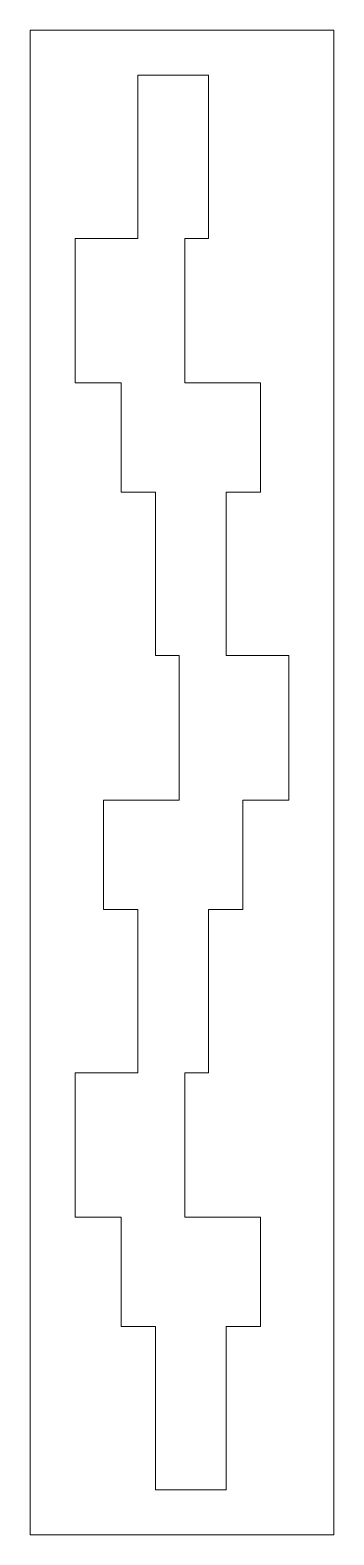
# Model space of a CAD drawing. Header units: inches. Extents: x 0.2 to 6.9, y -0.2 to 33.2.
import ezdxf

# ---------------------------------------------------------------- set-up
doc = ezdxf.new("R2010")
doc.units = ezdxf.units.IN
doc.header["$MEASUREMENT"] = 0
doc.layers.get('0').update_dxf_attribs({"lineweight": 0})

msp = doc.modelspace()

# ---------------------------------------------------------------- linework, layer by layer
at = {"color": 7, "linetype": 'Continuous', "lineweight": 0}
for p, q in [((2.565, 32.217), (4.131, 32.217)), ((2.565, 28.595), (2.565, 32.217)), ((4.131, 28.595), (4.131, 32.217)), ((1.174, 28.595), (2.565, 28.595)), ((1.174, 25.39), (1.174, 28.595)), ((3.609, 25.39), (3.609, 28.595)), ((3.609, 28.595), (4.131, 28.595)), ((2.195, 25.39), (1.174, 25.39)), ((2.195, 22.965), (2.195, 25.39)), ((3.609, 25.39), (5.289, 25.39)), ((5.289, 22.965), (5.289, 25.39)), ((2.959, 22.965), (2.195, 22.965)), ((2.959, 19.343), (2.959, 22.965)), ((5.289, 22.965), (4.525, 22.965)), ((4.525, 19.343), (4.525, 22.965)), ((2.959, 19.343), (3.481, 19.343)), ((3.481, 16.138), (3.481, 19.343)), ((4.525, 19.343), (5.916, 19.343)), ((5.916, 16.138), (5.916, 19.343)), ((1.801, 16.138), (3.481, 16.138)), ((1.801, 13.713), (1.801, 16.138)), ((4.895, 13.713), (4.895, 16.138)), ((5.916, 16.138), (4.895, 16.138)), ((2.565, 13.713), (1.801, 13.713)), ((2.565, 10.091), (2.565, 13.713)), ((4.895, 13.713), (4.131, 13.713)), ((4.131, 10.091), (4.131, 13.713)), ((1.174, 6.887), (1.174, 10.091)), ((1.174, 10.091), (2.565, 10.091)), ((3.609, 6.887), (3.609, 10.091)), ((3.609, 10.091), (4.131, 10.091)), ((2.195, 6.887), (1.174, 6.887)), ((2.195, 4.462), (2.195, 6.887)), ((3.609, 6.887), (5.289, 6.887)), ((5.289, 4.462), (5.289, 6.887)), ((2.959, 4.462), (2.195, 4.462)), ((2.959, 0.839), (2.959, 4.462)), ((5.289, 4.462), (4.525, 4.462)), ((4.525, 0.839), (4.525, 4.462)), ((2.959, 0.839), (4.525, 0.839))]:
    msp.add_line(p, q, dxfattribs=at)
at = {"lineweight": 0}
msp.add_lwpolyline([(6.916, -0.161), (0.174, -0.161), (0.174, 33.217), (6.916, 33.217)], close=True, dxfattribs=at)

doc.saveas('drawing.dxf')
